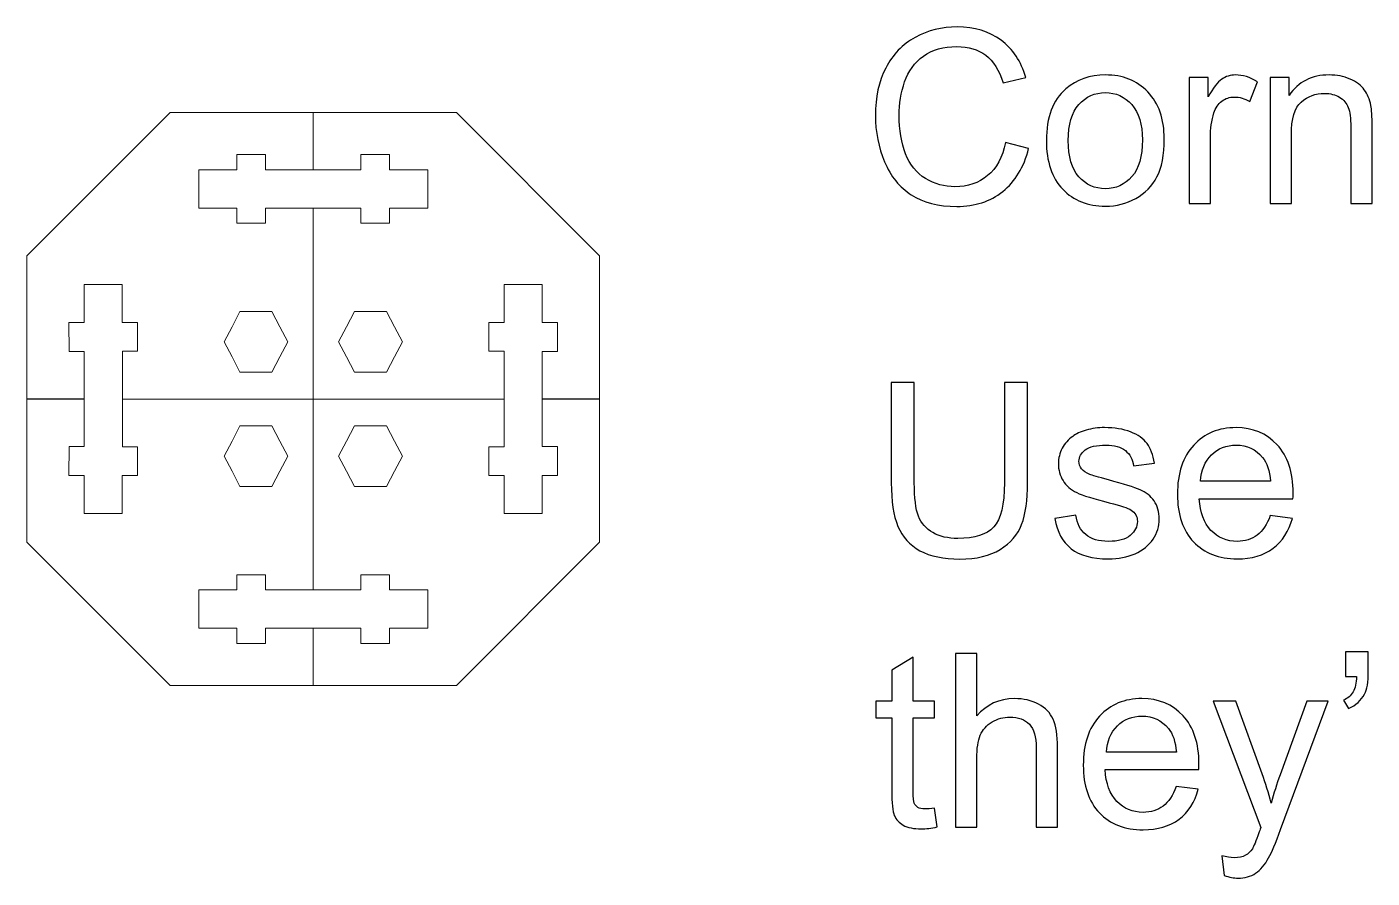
# Model space of a CAD drawing. Header units: millimetres. Extents: x 198 to 2216, y -826 to 151.
# Drawn here: x 1270.1 to 1411, y -791.9 to -702.7 of the extents above; entities that cross this region are included whole.
import ezdxf

# ---------------------------------------------------------------- set-up
doc = ezdxf.new("R2010")
doc.units = ezdxf.units.MM
doc.header["$MEASUREMENT"] = 0
doc.layers.add('Layer 1', color=7, linetype='Continuous')

msp = doc.modelspace()

# ---------------------------------------------------------------- linework, layer by layer
at = {"layer": 'Layer 1', "color": 250}
for points, knots in [([(1372.6446, -714.8551), (1372.6446, -714.8551), (1375.0576, -715.4647), (1375.0576, -715.4647), (1374.5538, -717.4416), (1373.6479, -718.9445), (1372.3398, -719.9816), (1371.0317, -721.0188), (1369.4315, -721.5395), (1367.5392, -721.5395), (1365.5834, -721.5395), (1363.9917, -721.1416), (1362.764, -720.3415), (1361.5363, -719.5456), (1360.605, -718.3899), (1359.9658, -716.8786), (1359.3265, -715.3631), (1359.0048, -713.7417), (1359.0048, -712.006), (1359.0048, -710.1137), (1359.3646, -708.4627), (1360.0885, -707.053), (1360.8124, -705.6433), (1361.8411, -704.5723), (1363.1746, -703.8399), (1364.5081, -703.1076), (1365.9771, -702.7435), (1367.5773, -702.7435), (1369.3976, -702.7435), (1370.9259, -703.2049), (1372.162, -704.132), (1373.4024, -705.0591), (1374.266, -706.3588), (1374.7528, -708.0352), (1374.7528, -708.0352), (1372.3906, -708.594), (1372.3906, -708.594), (1371.9715, -707.2732), (1371.3577, -706.308), (1370.5576, -705.7068), (1369.7575, -705.1015), (1368.7499, -704.8009), (1367.535, -704.8009), (1366.1422, -704.8009), (1364.9738, -705.1353), (1364.0382, -705.8042), (1363.1027, -706.4731), (1362.4423, -707.3748), (1362.0655, -708.5008), (1361.6845, -709.6311), (1361.494, -710.7953), (1361.494, -711.9933), (1361.494, -713.5385), (1361.7184, -714.8889), (1362.1671, -716.0404), (1362.6158, -717.1961), (1363.3143, -718.0555), (1364.2626, -718.627), (1365.2109, -719.1985), (1366.2353, -719.4821), (1367.3402, -719.4821), (1368.6864, -719.4821), (1369.821, -719.0926), (1370.7523, -718.3179), (1371.6836, -717.539), (1372.3144, -716.3875), (1372.6446, -714.8551)], [0, 0, 0, 0, 0.04545455, 0.04545455, 0.04545455, 0.09090909, 0.09090909, 0.09090909, 0.13636364, 0.13636364, 0.13636364, 0.18181818, 0.18181818, 0.18181818, 0.22727273, 0.22727273, 0.22727273, 0.27272727, 0.27272727, 0.27272727, 0.31818182, 0.31818182, 0.31818182, 0.36363636, 0.36363636, 0.36363636, 0.40909091, 0.40909091, 0.40909091, 0.45454545, 0.45454545, 0.45454545, 0.5, 0.5, 0.5, 0.54545455, 0.54545455, 0.54545455, 0.59090909, 0.59090909, 0.59090909, 0.63636364, 0.63636364, 0.63636364, 0.68181818, 0.68181818, 0.68181818, 0.72727273, 0.72727273, 0.72727273, 0.77272727, 0.77272727, 0.77272727, 0.81818182, 0.81818182, 0.81818182, 0.86363636, 0.86363636, 0.86363636, 0.90909091, 0.90909091, 0.90909091, 0.95454545, 0.95454545, 0.95454545, 1, 1, 1, 1]), ([(1376.916, -714.6434), (1376.916, -712.2092), (1377.5933, -710.4058), (1378.9522, -709.2332), (1380.0825, -708.2595), (1381.4668, -707.7727), (1383.0967, -707.7727), (1384.9043, -707.7727), (1386.386, -708.3654), (1387.5374, -709.5507), (1388.6847, -710.7318), (1389.2604, -712.3701), (1389.2604, -714.4571), (1389.2604, -716.1505), (1389.0064, -717.4797), (1388.4984, -718.4492), (1387.9904, -719.4186), (1387.2496, -720.1721), (1386.2759, -720.7098), (1385.3065, -721.2474), (1384.2439, -721.5141), (1383.0967, -721.5141), (1381.2509, -721.5141), (1379.7608, -720.9257), (1378.622, -719.7446), (1377.4833, -718.5635), (1376.916, -716.8617), (1376.916, -714.6434)], [0, 0, 0, 0, 0.11111111, 0.11111111, 0.11111111, 0.22222222, 0.22222222, 0.22222222, 0.33333333, 0.33333333, 0.33333333, 0.44444444, 0.44444444, 0.44444444, 0.55555556, 0.55555556, 0.55555556, 0.66666667, 0.66666667, 0.66666667, 0.77777778, 0.77777778, 0.77777778, 0.88888889, 0.88888889, 0.88888889, 1, 1, 1, 1]), ([(1391.8554, -721.2347), (1391.8554, -721.2347), (1391.8554, -708.0521), (1391.8554, -708.0521), (1391.8554, -708.0521), (1393.862, -708.0521), (1393.862, -708.0521), (1393.862, -708.0521), (1393.862, -710.0714), (1393.862, -710.0714), (1394.3742, -709.1358), (1394.8484, -708.5178), (1395.2844, -708.2214), (1395.7204, -707.9209), (1396.1988, -707.7727), (1396.7195, -707.7727), (1397.473, -707.7727), (1398.2393, -708.0098), (1399.0182, -708.4797), (1399.0182, -708.4797), (1398.2223, -710.5413), (1398.2223, -710.5413), (1397.6805, -710.2365), (1397.1386, -710.0841), (1396.5967, -710.0841), (1396.1099, -710.0841), (1395.6739, -710.2323), (1395.2886, -710.5244), (1394.9034, -710.8165), (1394.6282, -711.2229), (1394.4631, -711.7436), (1394.2134, -712.5352), (1394.0906, -713.403), (1394.0906, -714.3471), (1394.0906, -714.3471), (1394.0906, -721.2347), (1394.0906, -721.2347), (1394.0906, -721.2347), (1391.8554, -721.2347), (1391.8554, -721.2347)], [0, 0, 0, 0, 0.07692308, 0.07692308, 0.07692308, 0.15384615, 0.15384615, 0.15384615, 0.23076923, 0.23076923, 0.23076923, 0.30769231, 0.30769231, 0.30769231, 0.38461538, 0.38461538, 0.38461538, 0.46153846, 0.46153846, 0.46153846, 0.53846154, 0.53846154, 0.53846154, 0.61538462, 0.61538462, 0.61538462, 0.69230769, 0.69230769, 0.69230769, 0.76923077, 0.76923077, 0.76923077, 0.84615385, 0.84615385, 0.84615385, 0.92307692, 0.92307692, 0.92307692, 1, 1, 1, 1]), ([(1400.339, -721.2347), (1400.339, -721.2347), (1400.339, -708.0521), (1400.339, -708.0521), (1400.339, -708.0521), (1402.3456, -708.0521), (1402.3456, -708.0521), (1402.3456, -708.0521), (1402.3456, -709.9232), (1402.3456, -709.9232), (1403.3108, -708.4881), (1404.7078, -707.7727), (1406.5324, -707.7727), (1407.3282, -707.7727), (1408.0564, -707.9166), (1408.721, -708.2003), (1409.3856, -708.4839), (1409.8852, -708.8607), (1410.2154, -709.3221), (1410.5456, -709.7835), (1410.7784, -710.3339), (1410.9096, -710.9689), (1410.9901, -711.3837), (1411.0324, -712.1076), (1411.0324, -713.1406), (1411.0324, -713.1406), (1411.0324, -721.2347), (1411.0324, -721.2347), (1411.0324, -721.2347), (1408.7972, -721.2347), (1408.7972, -721.2347), (1408.7972, -721.2347), (1408.7972, -713.2252), (1408.7972, -713.2252), (1408.7972, -712.3151), (1408.7125, -711.6335), (1408.539, -711.1848), (1408.3654, -710.736), (1408.0564, -710.3762), (1407.6161, -710.1053), (1407.1758, -709.8386), (1406.6551, -709.7031), (1406.0625, -709.7031), (1405.1142, -709.7031), (1404.2972, -710.0037), (1403.6071, -710.609), (1402.9171, -711.2102), (1402.5742, -712.3574), (1402.5742, -714.0423), (1402.5742, -714.0423), (1402.5742, -721.2347), (1402.5742, -721.2347), (1402.5742, -721.2347), (1400.339, -721.2347), (1400.339, -721.2347)], [0, 0, 0, 0, 0.05555556, 0.05555556, 0.05555556, 0.11111111, 0.11111111, 0.11111111, 0.16666667, 0.16666667, 0.16666667, 0.22222222, 0.22222222, 0.22222222, 0.27777778, 0.27777778, 0.27777778, 0.33333333, 0.33333333, 0.33333333, 0.38888889, 0.38888889, 0.38888889, 0.44444444, 0.44444444, 0.44444444, 0.5, 0.5, 0.5, 0.55555556, 0.55555556, 0.55555556, 0.61111111, 0.61111111, 0.61111111, 0.66666667, 0.66666667, 0.66666667, 0.72222222, 0.72222222, 0.72222222, 0.77777778, 0.77777778, 0.77777778, 0.83333333, 0.83333333, 0.83333333, 0.88888889, 0.88888889, 0.88888889, 0.94444444, 0.94444444, 0.94444444, 1, 1, 1, 1]), ([(1379.202, -714.6476), (1379.202, -716.3325), (1379.5703, -717.594), (1380.3069, -718.428), (1381.0477, -719.2662), (1381.9748, -719.6853), (1383.0967, -719.6853), (1384.2058, -719.6853), (1385.1287, -719.2662), (1385.8695, -718.4238), (1386.6061, -717.5813), (1386.9744, -716.2986), (1386.9744, -714.5757), (1386.9744, -712.9501), (1386.6019, -711.7182), (1385.861, -710.8842), (1385.1202, -710.046), (1384.1973, -709.6269), (1383.0967, -709.6269), (1381.9748, -709.6269), (1381.0477, -710.0418), (1380.3069, -710.8757), (1379.5703, -711.7097), (1379.202, -712.967), (1379.202, -714.6476)], [0, 0, 0, 0, 0.125, 0.125, 0.125, 0.25, 0.25, 0.25, 0.375, 0.375, 0.375, 0.5, 0.5, 0.5, 0.625, 0.625, 0.625, 0.75, 0.75, 0.75, 0.875, 0.875, 0.875, 1, 1, 1, 1]), ([(1372.5265, -739.9805), (1372.5265, -739.9805), (1374.9395, -739.9805), (1374.9395, -739.9805), (1374.9395, -739.9805), (1374.9395, -750.4834), (1374.9395, -750.4834), (1374.9395, -752.3122), (1374.7321, -753.7642), (1374.3214, -754.8395), (1373.9066, -755.9105), (1373.1615, -756.7868), (1372.0862, -757.4599), (1371.0067, -758.133), (1369.597, -758.4717), (1367.8444, -758.4717), (1366.1469, -758.4717), (1364.7541, -758.1796), (1363.6746, -757.5912), (1362.5909, -757.0027), (1361.8204, -756.1561), (1361.359, -755.0427), (1360.8975, -753.9293), (1360.6647, -752.4096), (1360.6647, -750.4834), (1360.6647, -750.4834), (1360.6647, -739.9805), (1360.6647, -739.9805), (1360.6647, -739.9805), (1363.0777, -739.9805), (1363.0777, -739.9805), (1363.0777, -739.9805), (1363.0777, -750.4792), (1363.0777, -750.4792), (1363.0777, -752.0582), (1363.2259, -753.2266), (1363.518, -753.9717), (1363.8101, -754.721), (1364.3096, -755.3009), (1365.025, -755.7031), (1365.7362, -756.1095), (1366.6083, -756.3127), (1367.637, -756.3127), (1369.3981, -756.3127), (1370.6554, -755.9105), (1371.4047, -755.1104), (1372.154, -754.3061), (1372.5265, -752.7652), (1372.5265, -750.4792), (1372.5265, -750.4792), (1372.5265, -739.9805), (1372.5265, -739.9805)], [0, 0, 0, 0, 0.05882353, 0.05882353, 0.05882353, 0.11764706, 0.11764706, 0.11764706, 0.17647059, 0.17647059, 0.17647059, 0.23529412, 0.23529412, 0.23529412, 0.29411765, 0.29411765, 0.29411765, 0.35294118, 0.35294118, 0.35294118, 0.41176471, 0.41176471, 0.41176471, 0.47058824, 0.47058824, 0.47058824, 0.52941176, 0.52941176, 0.52941176, 0.58823529, 0.58823529, 0.58823529, 0.64705882, 0.64705882, 0.64705882, 0.70588235, 0.70588235, 0.70588235, 0.76470588, 0.76470588, 0.76470588, 0.82352941, 0.82352941, 0.82352941, 0.88235294, 0.88235294, 0.88235294, 0.94117647, 0.94117647, 0.94117647, 1, 1, 1, 1]), ([(1377.7885, -754.2299), (1377.7885, -754.2299), (1379.9983, -753.8743), (1379.9983, -753.8743), (1380.1211, -754.7591), (1380.4682, -755.4364), (1381.0355, -755.9105), (1381.6027, -756.3804), (1382.3986, -756.6175), (1383.4146, -756.6175), (1384.4433, -756.6175), (1385.2053, -756.4101), (1385.7048, -755.991), (1386.2001, -755.5761), (1386.4499, -755.085), (1386.4499, -754.522), (1386.4499, -754.0182), (1386.2255, -753.6203), (1385.781, -753.3324), (1385.4678, -753.1335), (1384.7058, -752.8837), (1383.495, -752.5747), (1381.861, -752.164), (1380.7307, -751.8084), (1380.0957, -751.5079), (1379.4649, -751.2031), (1378.9865, -750.7882), (1378.6606, -750.2548), (1378.3346, -749.7256), (1378.1695, -749.1372), (1378.1695, -748.4937), (1378.1695, -747.9053), (1378.305, -747.3634), (1378.5717, -746.8639), (1378.8426, -746.3644), (1379.2067, -745.9495), (1379.6681, -745.6193), (1380.0152, -745.3653), (1380.4894, -745.1494), (1381.0863, -744.9716), (1381.6874, -744.7938), (1382.3266, -744.7049), (1383.0124, -744.7049), (1384.0454, -744.7049), (1384.9513, -744.8531), (1385.7302, -745.1536), (1386.5134, -745.45), (1387.0891, -745.8564), (1387.4617, -746.3644), (1387.83, -746.8766), (1388.0882, -747.5582), (1388.2279, -748.4133), (1388.2279, -748.4133), (1386.0435, -748.7181), (1386.0435, -748.7181), (1385.9461, -748.0323), (1385.6583, -747.4947), (1385.1841, -747.1094), (1384.71, -746.7242), (1384.0411, -746.5337), (1383.1733, -746.5337), (1382.1531, -746.5337), (1381.4207, -746.703), (1380.9847, -747.0417), (1380.5486, -747.3804), (1380.3285, -747.7783), (1380.3285, -748.2313), (1380.3285, -748.5191), (1380.4174, -748.7816), (1380.5994, -749.0144), (1380.7815, -749.2515), (1381.0651, -749.4505), (1381.4546, -749.6071), (1381.6789, -749.6918), (1382.3309, -749.8823), (1383.4231, -750.1786), (1384.9979, -750.5977), (1386.0985, -750.9448), (1386.7251, -751.2115), (1387.3516, -751.4782), (1387.8427, -751.8719), (1388.1983, -752.3799), (1388.5581, -752.8922), (1388.7359, -753.5272), (1388.7359, -754.2892), (1388.7359, -755.03), (1388.52, -755.7285), (1388.084, -756.3847), (1387.6479, -757.0408), (1387.0214, -757.5488), (1386.2044, -757.9087), (1385.3831, -758.2685), (1384.456, -758.4463), (1383.4231, -758.4463), (1381.7128, -758.4463), (1380.4047, -758.0907), (1379.5072, -757.3837), (1378.6098, -756.6725), (1378.0383, -755.6227), (1377.7885, -754.2299)], [0, 0, 0, 0, 0.03030303, 0.03030303, 0.03030303, 0.06060606, 0.06060606, 0.06060606, 0.09090909, 0.09090909, 0.09090909, 0.12121212, 0.12121212, 0.12121212, 0.15151515, 0.15151515, 0.15151515, 0.18181818, 0.18181818, 0.18181818, 0.21212121, 0.21212121, 0.21212121, 0.24242424, 0.24242424, 0.24242424, 0.27272727, 0.27272727, 0.27272727, 0.3030303, 0.3030303, 0.3030303, 0.33333333, 0.33333333, 0.33333333, 0.36363636, 0.36363636, 0.36363636, 0.39393939, 0.39393939, 0.39393939, 0.42424242, 0.42424242, 0.42424242, 0.45454545, 0.45454545, 0.45454545, 0.48484848, 0.48484848, 0.48484848, 0.51515152, 0.51515152, 0.51515152, 0.54545455, 0.54545455, 0.54545455, 0.57575758, 0.57575758, 0.57575758, 0.60606061, 0.60606061, 0.60606061, 0.63636364, 0.63636364, 0.63636364, 0.66666667, 0.66666667, 0.66666667, 0.6969697, 0.6969697, 0.6969697, 0.72727273, 0.72727273, 0.72727273, 0.75757576, 0.75757576, 0.75757576, 0.78787879, 0.78787879, 0.78787879, 0.81818182, 0.81818182, 0.81818182, 0.84848485, 0.84848485, 0.84848485, 0.87878788, 0.87878788, 0.87878788, 0.90909091, 0.90909091, 0.90909091, 0.93939394, 0.93939394, 0.93939394, 0.96969697, 0.96969697, 0.96969697, 1, 1, 1, 1]), ([(1400.3691, -753.8997), (1400.3691, -753.8997), (1402.6805, -754.2045), (1402.6805, -754.2045), (1402.3207, -755.5465), (1401.6476, -756.5921), (1400.6654, -757.3329), (1399.6833, -758.0738), (1398.4302, -758.4463), (1396.902, -758.4463), (1394.9801, -758.4463), (1393.4561, -757.8536), (1392.33, -756.6683), (1391.2039, -755.4872), (1390.6409, -753.8235), (1390.6409, -751.6857), (1390.6409, -749.4759), (1391.2082, -747.7571), (1392.3469, -746.5379), (1393.4857, -745.3145), (1394.9631, -744.7049), (1396.7792, -744.7049), (1398.5361, -744.7049), (1399.9712, -745.3018), (1401.0845, -746.4998), (1402.1979, -747.6979), (1402.7567, -749.3827), (1402.7567, -751.5544), (1402.7567, -751.6857), (1402.7525, -751.8846), (1402.744, -752.1471), (1402.744, -752.1471), (1392.9269, -752.1471), (1392.9269, -752.1471), (1393.0116, -753.5907), (1393.418, -754.6998), (1394.1546, -755.466), (1394.8869, -756.2323), (1395.8056, -756.6175), (1396.902, -756.6175), (1397.719, -756.6175), (1398.4175, -756.4016), (1398.9933, -755.9698), (1399.5732, -755.538), (1400.0304, -754.848), (1400.3691, -753.8997)], [0, 0, 0, 0, 0.06666667, 0.06666667, 0.06666667, 0.13333333, 0.13333333, 0.13333333, 0.2, 0.2, 0.2, 0.26666667, 0.26666667, 0.26666667, 0.33333333, 0.33333333, 0.33333333, 0.4, 0.4, 0.4, 0.46666667, 0.46666667, 0.46666667, 0.53333333, 0.53333333, 0.53333333, 0.6, 0.6, 0.6, 0.66666667, 0.66666667, 0.66666667, 0.73333333, 0.73333333, 0.73333333, 0.8, 0.8, 0.8, 0.86666667, 0.86666667, 0.86666667, 0.93333333, 0.93333333, 0.93333333, 1, 1, 1, 1]), ([(1393.0539, -750.3183), (1393.0539, -750.3183), (1400.3945, -750.3183), (1400.3945, -750.3183), (1400.2971, -749.2092), (1400.0135, -748.3794), (1399.5521, -747.8249), (1398.8451, -746.9655), (1397.9222, -746.5337), (1396.7919, -746.5337), (1395.7675, -746.5337), (1394.9081, -746.8766), (1394.2096, -747.5624), (1393.5153, -748.2482), (1393.1301, -749.1668), (1393.0539, -750.3183)], [0, 0, 0, 0, 0.2, 0.2, 0.2, 0.4, 0.4, 0.4, 0.6, 0.6, 0.6, 0.8, 0.8, 0.8, 1, 1, 1, 1]), ([(1365.1859, -784.5491), (1365.1859, -784.5491), (1365.4907, -786.5218), (1365.4907, -786.5218), (1364.8642, -786.6531), (1364.3011, -786.7208), (1363.8101, -786.7208), (1363.0015, -786.7208), (1362.375, -786.5938), (1361.9262, -786.3356), (1361.4817, -786.0773), (1361.1685, -785.7429), (1360.9864, -785.3238), (1360.8044, -784.9047), (1360.7155, -784.0242), (1360.7155, -782.6822), (1360.7155, -782.6822), (1360.7155, -775.0876), (1360.7155, -775.0876), (1360.7155, -775.0876), (1359.0645, -775.0876), (1359.0645, -775.0876), (1359.0645, -775.0876), (1359.0645, -773.3604), (1359.0645, -773.3604), (1359.0645, -773.3604), (1360.7155, -773.3604), (1360.7155, -773.3604), (1360.7155, -773.3604), (1360.7155, -770.1007), (1360.7155, -770.1007), (1360.7155, -770.1007), (1362.9507, -768.7588), (1362.9507, -768.7588), (1362.9507, -768.7588), (1362.9507, -773.3604), (1362.9507, -773.3604), (1362.9507, -773.3604), (1365.1859, -773.3604), (1365.1859, -773.3604), (1365.1859, -773.3604), (1365.1859, -775.0876), (1365.1859, -775.0876), (1365.1859, -775.0876), (1362.9507, -775.0876), (1362.9507, -775.0876), (1362.9507, -775.0876), (1362.9507, -782.8092), (1362.9507, -782.8092), (1362.9507, -783.4484), (1362.9888, -783.8591), (1363.0692, -784.0411), (1363.1454, -784.2231), (1363.2724, -784.3671), (1363.4502, -784.4771), (1363.628, -784.583), (1363.882, -784.638), (1364.2122, -784.638), (1364.4578, -784.638), (1364.7837, -784.6084), (1365.1859, -784.5491)], [0, 0, 0, 0, 0.05, 0.05, 0.05, 0.1, 0.1, 0.1, 0.15, 0.15, 0.15, 0.2, 0.2, 0.2, 0.25, 0.25, 0.25, 0.3, 0.3, 0.3, 0.35, 0.35, 0.35, 0.4, 0.4, 0.4, 0.45, 0.45, 0.45, 0.5, 0.5, 0.5, 0.55, 0.55, 0.55, 0.6, 0.6, 0.6, 0.65, 0.65, 0.65, 0.7, 0.7, 0.7, 0.75, 0.75, 0.75, 0.8, 0.8, 0.8, 0.85, 0.85, 0.85, 0.9, 0.9, 0.9, 0.95, 0.95, 0.95, 1, 1, 1, 1]), ([(1367.3915, -786.543), (1367.3915, -786.543), (1367.3915, -768.3566), (1367.3915, -768.3566), (1367.3915, -768.3566), (1369.6267, -768.3566), (1369.6267, -768.3566), (1369.6267, -768.3566), (1369.6267, -774.9013), (1369.6267, -774.9013), (1370.6639, -773.6864), (1371.972, -773.081), (1373.5552, -773.081), (1374.5247, -773.081), (1375.3671, -773.2715), (1376.0868, -773.6567), (1376.8022, -774.042), (1377.3144, -774.5711), (1377.6235, -775.2485), (1377.9325, -775.9258), (1378.0849, -776.9122), (1378.0849, -778.1991), (1378.0849, -778.1991), (1378.0849, -786.543), (1378.0849, -786.543), (1378.0849, -786.543), (1375.8497, -786.543), (1375.8497, -786.543), (1375.8497, -786.543), (1375.8497, -778.2076), (1375.8497, -778.2076), (1375.8497, -777.0942), (1375.6084, -776.2814), (1375.13, -775.7734), (1374.6474, -775.2654), (1373.9701, -775.0114), (1373.0896, -775.0114), (1372.4334, -775.0114), (1371.8153, -775.1807), (1371.2354, -775.5236), (1370.6554, -775.8665), (1370.2448, -776.3322), (1369.995, -776.9206), (1369.7495, -777.5048), (1369.6267, -778.3134), (1369.6267, -779.3463), (1369.6267, -779.3463), (1369.6267, -786.543), (1369.6267, -786.543), (1369.6267, -786.543), (1367.3915, -786.543), (1367.3915, -786.543)], [0, 0, 0, 0, 0.05882353, 0.05882353, 0.05882353, 0.11764706, 0.11764706, 0.11764706, 0.17647059, 0.17647059, 0.17647059, 0.23529412, 0.23529412, 0.23529412, 0.29411765, 0.29411765, 0.29411765, 0.35294118, 0.35294118, 0.35294118, 0.41176471, 0.41176471, 0.41176471, 0.47058824, 0.47058824, 0.47058824, 0.52941176, 0.52941176, 0.52941176, 0.58823529, 0.58823529, 0.58823529, 0.64705882, 0.64705882, 0.64705882, 0.70588235, 0.70588235, 0.70588235, 0.76470588, 0.76470588, 0.76470588, 0.82352941, 0.82352941, 0.82352941, 0.88235294, 0.88235294, 0.88235294, 0.94117647, 0.94117647, 0.94117647, 1, 1, 1, 1]), ([(1408.2431, -770.7696), (1408.2431, -770.7696), (1408.2431, -768.1788), (1408.2431, -768.1788), (1408.2431, -768.1788), (1410.6307, -768.1788), (1410.6307, -768.1788), (1410.6307, -768.1788), (1410.6307, -770.2362), (1410.6307, -770.2362), (1410.6307, -771.3369), (1410.5037, -772.1327), (1410.2455, -772.6153), (1409.8856, -773.2842), (1409.3311, -773.7837), (1408.5733, -774.1224), (1408.5733, -774.1224), (1408.0399, -773.2419), (1408.0399, -773.2419), (1408.4886, -773.0598), (1408.8188, -772.7762), (1409.039, -772.3825), (1409.2591, -771.993), (1409.3819, -771.4554), (1409.4073, -770.7696), (1409.4073, -770.7696), (1408.2431, -770.7696), (1408.2431, -770.7696)], [0, 0, 0, 0, 0.11111111, 0.11111111, 0.11111111, 0.22222222, 0.22222222, 0.22222222, 0.33333333, 0.33333333, 0.33333333, 0.44444444, 0.44444444, 0.44444444, 0.55555556, 0.55555556, 0.55555556, 0.66666667, 0.66666667, 0.66666667, 0.77777778, 0.77777778, 0.77777778, 0.88888889, 0.88888889, 0.88888889, 1, 1, 1, 1]), ([(1390.5097, -782.2758), (1390.5097, -782.2758), (1392.8211, -782.5806), (1392.8211, -782.5806), (1392.4613, -783.9226), (1391.7882, -784.9682), (1390.806, -785.709), (1389.8239, -786.4499), (1388.5708, -786.8224), (1387.0426, -786.8224), (1385.1207, -786.8224), (1383.5967, -786.2297), (1382.4706, -785.0444), (1381.3445, -783.8633), (1380.7815, -782.1996), (1380.7815, -780.0618), (1380.7815, -777.852), (1381.3488, -776.1332), (1382.4875, -774.914), (1383.6263, -773.6906), (1385.1037, -773.081), (1386.9198, -773.081), (1388.6767, -773.081), (1390.1118, -773.6779), (1391.2251, -774.8759), (1392.3385, -776.074), (1392.8973, -777.7588), (1392.8973, -779.9305), (1392.8973, -780.0618), (1392.8931, -780.2607), (1392.8846, -780.5232), (1392.8846, -780.5232), (1383.0675, -780.5232), (1383.0675, -780.5232), (1383.1522, -781.9668), (1383.5586, -783.0759), (1384.2952, -783.8421), (1385.0275, -784.6084), (1385.9462, -784.9936), (1387.0426, -784.9936), (1387.8596, -784.9936), (1388.5581, -784.7777), (1389.1339, -784.3459), (1389.7138, -783.9141), (1390.171, -783.2241), (1390.5097, -782.2758)], [0, 0, 0, 0, 0.06666667, 0.06666667, 0.06666667, 0.13333333, 0.13333333, 0.13333333, 0.2, 0.2, 0.2, 0.26666667, 0.26666667, 0.26666667, 0.33333333, 0.33333333, 0.33333333, 0.4, 0.4, 0.4, 0.46666667, 0.46666667, 0.46666667, 0.53333333, 0.53333333, 0.53333333, 0.6, 0.6, 0.6, 0.66666667, 0.66666667, 0.66666667, 0.73333333, 0.73333333, 0.73333333, 0.8, 0.8, 0.8, 0.86666667, 0.86666667, 0.86666667, 0.93333333, 0.93333333, 0.93333333, 1, 1, 1, 1]), ([(1395.5431, -791.6103), (1395.5431, -791.6103), (1395.2891, -789.5444), (1395.2891, -789.5444), (1395.7802, -789.6757), (1396.2035, -789.7434), (1396.5676, -789.7434), (1397.0671, -789.7434), (1397.465, -789.6587), (1397.7614, -789.4936), (1398.0619, -789.3285), (1398.3075, -789.0957), (1398.498, -788.7994), (1398.6377, -788.575), (1398.8663, -788.0204), (1399.1795, -787.1314), (1399.2219, -787.0087), (1399.2854, -786.8266), (1399.3785, -786.5853), (1399.3785, -786.5853), (1394.3747, -773.3604), (1394.3747, -773.3604), (1394.3747, -773.3604), (1396.7623, -773.3604), (1396.7623, -773.3604), (1396.7623, -773.3604), (1399.514, -780.9719), (1399.514, -780.9719), (1399.8738, -781.9329), (1400.1913, -782.9489), (1400.4749, -784.0157), (1400.7332, -783.0124), (1401.038, -782.0218), (1401.3936, -781.0481), (1401.3936, -781.0481), (1404.2045, -773.3604), (1404.2045, -773.3604), (1404.2045, -773.3604), (1406.4355, -773.3604), (1406.4355, -773.3604), (1406.4355, -773.3604), (1401.4528, -786.7716), (1401.4528, -786.7716), (1400.9152, -788.2152), (1400.4961, -789.2058), (1400.1955, -789.7519), (1399.7976, -790.4842), (1399.3404, -791.0219), (1398.8282, -791.3648), (1398.3117, -791.7077), (1397.6979, -791.877), (1396.9867, -791.877), (1396.5549, -791.877), (1396.0723, -791.7881), (1395.5431, -791.6103)], [0, 0, 0, 0, 0.05555556, 0.05555556, 0.05555556, 0.11111111, 0.11111111, 0.11111111, 0.16666667, 0.16666667, 0.16666667, 0.22222222, 0.22222222, 0.22222222, 0.27777778, 0.27777778, 0.27777778, 0.33333333, 0.33333333, 0.33333333, 0.38888889, 0.38888889, 0.38888889, 0.44444444, 0.44444444, 0.44444444, 0.5, 0.5, 0.5, 0.55555556, 0.55555556, 0.55555556, 0.61111111, 0.61111111, 0.61111111, 0.66666667, 0.66666667, 0.66666667, 0.72222222, 0.72222222, 0.72222222, 0.77777778, 0.77777778, 0.77777778, 0.83333333, 0.83333333, 0.83333333, 0.88888889, 0.88888889, 0.88888889, 0.94444444, 0.94444444, 0.94444444, 1, 1, 1, 1]), ([(1383.1945, -778.6944), (1383.1945, -778.6944), (1390.5351, -778.6944), (1390.5351, -778.6944), (1390.4377, -777.5853), (1390.1541, -776.7555), (1389.6927, -776.201), (1388.9857, -775.3416), (1388.0628, -774.9098), (1386.9325, -774.9098), (1385.9081, -774.9098), (1385.0487, -775.2527), (1384.3502, -775.9385), (1383.6559, -776.6243), (1383.2707, -777.5429), (1383.1945, -778.6944)], [0, 0, 0, 0, 0.2, 0.2, 0.2, 0.4, 0.4, 0.4, 0.6, 0.6, 0.6, 0.8, 0.8, 0.8, 1, 1, 1, 1])]:
    msp.add_open_spline(points, degree=3, knots=knots, dxfattribs=at)
at = {"layer": 'Layer 1', "color": 250, "lineweight": 18}
for points, knots in [([(1285.1135, -711.7179), (1285.1135, -711.7179), (1270.1233, -726.7169), (1270.1233, -726.7169), (1270.1233, -726.7169), (1270.1265, -741.7169), (1270.1265, -741.7169), (1270.1265, -741.7169), (1276.1279, -741.7169), (1276.1279, -741.7169), (1276.1279, -741.7169), (1276.1279, -736.7176), (1276.1279, -736.7176), (1276.1279, -736.7176), (1274.5339, -736.7176), (1274.5339, -736.7176), (1274.5339, -736.7176), (1274.5273, -733.7079), (1274.5273, -733.7079), (1274.5273, -733.7079), (1276.1248, -733.7079), (1276.1248, -733.7079), (1276.1248, -733.7079), (1276.1248, -729.7091), (1276.1248, -729.7091), (1276.1248, -729.7091), (1280.1136, -729.7091), (1280.1136, -729.7091), (1280.1136, -729.7091), (1280.1136, -733.711), (1280.1136, -733.711), (1280.1136, -733.711), (1281.7144, -733.711), (1281.7144, -733.711), (1281.7144, -733.711), (1281.7176, -736.704), (1281.7176, -736.704), (1281.7176, -736.704), (1280.1205, -736.704), (1280.1205, -736.704), (1280.1205, -736.704), (1280.1205, -741.7081), (1280.1205, -741.7081), (1280.1205, -741.7081), (1300.1167, -741.7081), (1300.1167, -741.7081), (1300.1167, -741.7081), (1300.1167, -721.7122), (1300.1167, -721.7122), (1300.1167, -721.7122), (1295.1168, -721.7122), (1295.1168, -721.7122), (1295.1168, -721.7122), (1295.1168, -723.3098), (1295.1168, -723.3098), (1295.1168, -723.3098), (1292.1236, -723.3098), (1292.1236, -723.3098), (1292.1236, -723.3098), (1292.1236, -721.7124), (1292.1236, -721.7124), (1292.1236, -721.7124), (1288.125, -721.7124), (1288.125, -721.7124), (1288.125, -721.7124), (1288.125, -717.7105), (1288.125, -717.7105), (1288.125, -717.7105), (1292.1137, -717.7105), (1292.1137, -717.7105), (1292.1137, -717.7105), (1292.1137, -716.1166), (1292.1137, -716.1166), (1292.1137, -716.1166), (1295.1136, -716.1166), (1295.1136, -716.1166), (1295.1136, -716.1166), (1295.1136, -717.7173), (1295.1136, -717.7173), (1295.1136, -717.7173), (1300.1111, -717.7173), (1300.1111, -717.7173), (1300.1111, -717.7173), (1300.1111, -711.7228), (1300.1111, -711.7228), (1300.1111, -711.7228), (1285.1135, -711.7179), (1285.1135, -711.7179)], [0, 0, 0, 0, 0.03448276, 0.03448276, 0.03448276, 0.06896552, 0.06896552, 0.06896552, 0.10344828, 0.10344828, 0.10344828, 0.13793103, 0.13793103, 0.13793103, 0.17241379, 0.17241379, 0.17241379, 0.20689655, 0.20689655, 0.20689655, 0.24137931, 0.24137931, 0.24137931, 0.27586207, 0.27586207, 0.27586207, 0.31034483, 0.31034483, 0.31034483, 0.34482759, 0.34482759, 0.34482759, 0.37931034, 0.37931034, 0.37931034, 0.4137931, 0.4137931, 0.4137931, 0.44827586, 0.44827586, 0.44827586, 0.48275862, 0.48275862, 0.48275862, 0.51724138, 0.51724138, 0.51724138, 0.55172414, 0.55172414, 0.55172414, 0.5862069, 0.5862069, 0.5862069, 0.62068966, 0.62068966, 0.62068966, 0.65517241, 0.65517241, 0.65517241, 0.68965517, 0.68965517, 0.68965517, 0.72413793, 0.72413793, 0.72413793, 0.75862069, 0.75862069, 0.75862069, 0.79310345, 0.79310345, 0.79310345, 0.82758621, 0.82758621, 0.82758621, 0.86206897, 0.86206897, 0.86206897, 0.89655172, 0.89655172, 0.89655172, 0.93103448, 0.93103448, 0.93103448, 0.96551724, 0.96551724, 0.96551724, 1, 1, 1, 1]), ([(1315.1199, -711.7179), (1315.1199, -711.7179), (1330.1101, -726.7169), (1330.1101, -726.7169), (1330.1101, -726.7169), (1330.1069, -741.7169), (1330.1069, -741.7169), (1330.1069, -741.7169), (1324.1055, -741.7169), (1324.1055, -741.7169), (1324.1055, -741.7169), (1324.1055, -736.7176), (1324.1055, -736.7176), (1324.1055, -736.7176), (1325.6995, -736.7176), (1325.6995, -736.7176), (1325.6995, -736.7176), (1325.7061, -733.7079), (1325.7061, -733.7079), (1325.7061, -733.7079), (1324.1086, -733.7079), (1324.1086, -733.7079), (1324.1086, -733.7079), (1324.1086, -729.7091), (1324.1086, -729.7091), (1324.1086, -729.7091), (1320.1198, -729.7091), (1320.1198, -729.7091), (1320.1198, -729.7091), (1320.1198, -733.711), (1320.1198, -733.711), (1320.1198, -733.711), (1318.519, -733.711), (1318.519, -733.711), (1318.519, -733.711), (1318.5158, -736.704), (1318.5158, -736.704), (1318.5158, -736.704), (1320.1129, -736.704), (1320.1129, -736.704), (1320.1129, -736.704), (1320.1129, -741.7081), (1320.1129, -741.7081), (1320.1129, -741.7081), (1300.1167, -741.7081), (1300.1167, -741.7081), (1300.1167, -741.7081), (1300.1167, -721.7122), (1300.1167, -721.7122), (1300.1167, -721.7122), (1305.1166, -721.7122), (1305.1166, -721.7122), (1305.1166, -721.7122), (1305.1166, -723.3098), (1305.1166, -723.3098), (1305.1166, -723.3098), (1308.1098, -723.3098), (1308.1098, -723.3098), (1308.1098, -723.3098), (1308.1098, -721.7124), (1308.1098, -721.7124), (1308.1098, -721.7124), (1312.1084, -721.7124), (1312.1084, -721.7124), (1312.1084, -721.7124), (1312.1084, -717.7105), (1312.1084, -717.7105), (1312.1084, -717.7105), (1308.1197, -717.7105), (1308.1197, -717.7105), (1308.1197, -717.7105), (1308.1197, -716.1166), (1308.1197, -716.1166), (1308.1197, -716.1166), (1305.1198, -716.1166), (1305.1198, -716.1166), (1305.1198, -716.1166), (1305.1198, -717.7173), (1305.1198, -717.7173), (1305.1198, -717.7173), (1300.1223, -717.7173), (1300.1223, -717.7173), (1300.1223, -717.7173), (1300.1223, -711.7228), (1300.1223, -711.7228), (1300.1223, -711.7228), (1315.1199, -711.7179), (1315.1199, -711.7179)], [0, 0, 0, 0, 0.03448276, 0.03448276, 0.03448276, 0.06896552, 0.06896552, 0.06896552, 0.10344828, 0.10344828, 0.10344828, 0.13793103, 0.13793103, 0.13793103, 0.17241379, 0.17241379, 0.17241379, 0.20689655, 0.20689655, 0.20689655, 0.24137931, 0.24137931, 0.24137931, 0.27586207, 0.27586207, 0.27586207, 0.31034483, 0.31034483, 0.31034483, 0.34482759, 0.34482759, 0.34482759, 0.37931034, 0.37931034, 0.37931034, 0.4137931, 0.4137931, 0.4137931, 0.44827586, 0.44827586, 0.44827586, 0.48275862, 0.48275862, 0.48275862, 0.51724138, 0.51724138, 0.51724138, 0.55172414, 0.55172414, 0.55172414, 0.5862069, 0.5862069, 0.5862069, 0.62068966, 0.62068966, 0.62068966, 0.65517241, 0.65517241, 0.65517241, 0.68965517, 0.68965517, 0.68965517, 0.72413793, 0.72413793, 0.72413793, 0.75862069, 0.75862069, 0.75862069, 0.79310345, 0.79310345, 0.79310345, 0.82758621, 0.82758621, 0.82758621, 0.86206897, 0.86206897, 0.86206897, 0.89655172, 0.89655172, 0.89655172, 0.93103448, 0.93103448, 0.93103448, 0.96551724, 0.96551724, 0.96551724, 1, 1, 1, 1]), ([(1292.4447, -738.8881), (1292.4447, -738.8881), (1291.6072, -737.3036), (1291.6072, -737.3036), (1291.6072, -737.3036), (1290.7697, -735.7191), (1290.7697, -735.7191), (1290.7697, -735.7191), (1291.6072, -734.1346), (1291.6072, -734.1346), (1291.6072, -734.1346), (1292.4447, -732.5501), (1292.4447, -732.5501), (1292.4447, -732.5501), (1294.1197, -732.5501), (1294.1197, -732.5501), (1294.1197, -732.5501), (1295.7947, -732.5501), (1295.7947, -732.5501), (1295.7947, -732.5501), (1296.6322, -734.1346), (1296.6322, -734.1346), (1296.6322, -734.1346), (1297.4697, -735.7191), (1297.4697, -735.7191), (1297.4697, -735.7191), (1296.6322, -737.3036), (1296.6322, -737.3036), (1296.6322, -737.3036), (1295.7947, -738.8881), (1295.7947, -738.8881), (1295.7947, -738.8881), (1294.1197, -738.8881), (1294.1197, -738.8881), (1294.1197, -738.8881), (1292.4447, -738.8881), (1292.4447, -738.8881)], [0, 0, 0, 0, 0.08333333, 0.08333333, 0.08333333, 0.16666667, 0.16666667, 0.16666667, 0.25, 0.25, 0.25, 0.33333333, 0.33333333, 0.33333333, 0.41666667, 0.41666667, 0.41666667, 0.5, 0.5, 0.5, 0.58333333, 0.58333333, 0.58333333, 0.66666667, 0.66666667, 0.66666667, 0.75, 0.75, 0.75, 0.83333333, 0.83333333, 0.83333333, 0.91666667, 0.91666667, 0.91666667, 1, 1, 1, 1]), ([(1307.7887, -738.8881), (1307.7887, -738.8881), (1308.6262, -737.3036), (1308.6262, -737.3036), (1308.6262, -737.3036), (1309.4637, -735.7191), (1309.4637, -735.7191), (1309.4637, -735.7191), (1308.6262, -734.1346), (1308.6262, -734.1346), (1308.6262, -734.1346), (1307.7887, -732.5501), (1307.7887, -732.5501), (1307.7887, -732.5501), (1306.1137, -732.5501), (1306.1137, -732.5501), (1306.1137, -732.5501), (1304.4387, -732.5501), (1304.4387, -732.5501), (1304.4387, -732.5501), (1303.6012, -734.1346), (1303.6012, -734.1346), (1303.6012, -734.1346), (1302.7637, -735.7191), (1302.7637, -735.7191), (1302.7637, -735.7191), (1303.6012, -737.3036), (1303.6012, -737.3036), (1303.6012, -737.3036), (1304.4387, -738.8881), (1304.4387, -738.8881), (1304.4387, -738.8881), (1306.1137, -738.8881), (1306.1137, -738.8881), (1306.1137, -738.8881), (1307.7887, -738.8881), (1307.7887, -738.8881)], [0, 0, 0, 0, 0.08333333, 0.08333333, 0.08333333, 0.16666667, 0.16666667, 0.16666667, 0.25, 0.25, 0.25, 0.33333333, 0.33333333, 0.33333333, 0.41666667, 0.41666667, 0.41666667, 0.5, 0.5, 0.5, 0.58333333, 0.58333333, 0.58333333, 0.66666667, 0.66666667, 0.66666667, 0.75, 0.75, 0.75, 0.83333333, 0.83333333, 0.83333333, 0.91666667, 0.91666667, 0.91666667, 1, 1, 1, 1]), ([(1285.1135, -771.6983), (1285.1135, -771.6983), (1270.1233, -756.6993), (1270.1233, -756.6993), (1270.1233, -756.6993), (1270.1265, -741.6993), (1270.1265, -741.6993), (1270.1265, -741.6993), (1276.1279, -741.6993), (1276.1279, -741.6993), (1276.1279, -741.6993), (1276.1279, -746.6986), (1276.1279, -746.6986), (1276.1279, -746.6986), (1274.5339, -746.6986), (1274.5339, -746.6986), (1274.5339, -746.6986), (1274.5273, -749.7083), (1274.5273, -749.7083), (1274.5273, -749.7083), (1276.1248, -749.7083), (1276.1248, -749.7083), (1276.1248, -749.7083), (1276.1248, -753.7071), (1276.1248, -753.7071), (1276.1248, -753.7071), (1280.1136, -753.7071), (1280.1136, -753.7071), (1280.1136, -753.7071), (1280.1136, -749.7052), (1280.1136, -749.7052), (1280.1136, -749.7052), (1281.7144, -749.7052), (1281.7144, -749.7052), (1281.7144, -749.7052), (1281.7176, -746.7122), (1281.7176, -746.7122), (1281.7176, -746.7122), (1280.1205, -746.7122), (1280.1205, -746.7122), (1280.1205, -746.7122), (1280.1205, -741.7081), (1280.1205, -741.7081), (1280.1205, -741.7081), (1300.1167, -741.7081), (1300.1167, -741.7081), (1300.1167, -741.7081), (1300.1167, -761.704), (1300.1167, -761.704), (1300.1167, -761.704), (1295.1168, -761.704), (1295.1168, -761.704), (1295.1168, -761.704), (1295.1168, -760.1064), (1295.1168, -760.1064), (1295.1168, -760.1064), (1292.1236, -760.1064), (1292.1236, -760.1064), (1292.1236, -760.1064), (1292.1236, -761.7038), (1292.1236, -761.7038), (1292.1236, -761.7038), (1288.125, -761.7038), (1288.125, -761.7038), (1288.125, -761.7038), (1288.125, -765.7057), (1288.125, -765.7057), (1288.125, -765.7057), (1292.1137, -765.7057), (1292.1137, -765.7057), (1292.1137, -765.7057), (1292.1137, -767.2996), (1292.1137, -767.2996), (1292.1137, -767.2996), (1295.1136, -767.2996), (1295.1136, -767.2996), (1295.1136, -767.2996), (1295.1136, -765.6989), (1295.1136, -765.6989), (1295.1136, -765.6989), (1300.1111, -765.6989), (1300.1111, -765.6989), (1300.1111, -765.6989), (1300.1111, -771.6934), (1300.1111, -771.6934), (1300.1111, -771.6934), (1285.1135, -771.6983), (1285.1135, -771.6983)], [0, 0, 0, 0, 0.03448276, 0.03448276, 0.03448276, 0.06896552, 0.06896552, 0.06896552, 0.10344828, 0.10344828, 0.10344828, 0.13793103, 0.13793103, 0.13793103, 0.17241379, 0.17241379, 0.17241379, 0.20689655, 0.20689655, 0.20689655, 0.24137931, 0.24137931, 0.24137931, 0.27586207, 0.27586207, 0.27586207, 0.31034483, 0.31034483, 0.31034483, 0.34482759, 0.34482759, 0.34482759, 0.37931034, 0.37931034, 0.37931034, 0.4137931, 0.4137931, 0.4137931, 0.44827586, 0.44827586, 0.44827586, 0.48275862, 0.48275862, 0.48275862, 0.51724138, 0.51724138, 0.51724138, 0.55172414, 0.55172414, 0.55172414, 0.5862069, 0.5862069, 0.5862069, 0.62068966, 0.62068966, 0.62068966, 0.65517241, 0.65517241, 0.65517241, 0.68965517, 0.68965517, 0.68965517, 0.72413793, 0.72413793, 0.72413793, 0.75862069, 0.75862069, 0.75862069, 0.79310345, 0.79310345, 0.79310345, 0.82758621, 0.82758621, 0.82758621, 0.86206897, 0.86206897, 0.86206897, 0.89655172, 0.89655172, 0.89655172, 0.93103448, 0.93103448, 0.93103448, 0.96551724, 0.96551724, 0.96551724, 1, 1, 1, 1]), ([(1315.1199, -771.6983), (1315.1199, -771.6983), (1330.1101, -756.6993), (1330.1101, -756.6993), (1330.1101, -756.6993), (1330.1069, -741.6993), (1330.1069, -741.6993), (1330.1069, -741.6993), (1324.1055, -741.6993), (1324.1055, -741.6993), (1324.1055, -741.6993), (1324.1055, -746.6986), (1324.1055, -746.6986), (1324.1055, -746.6986), (1325.6995, -746.6986), (1325.6995, -746.6986), (1325.6995, -746.6986), (1325.7061, -749.7083), (1325.7061, -749.7083), (1325.7061, -749.7083), (1324.1086, -749.7083), (1324.1086, -749.7083), (1324.1086, -749.7083), (1324.1086, -753.7071), (1324.1086, -753.7071), (1324.1086, -753.7071), (1320.1198, -753.7071), (1320.1198, -753.7071), (1320.1198, -753.7071), (1320.1198, -749.7052), (1320.1198, -749.7052), (1320.1198, -749.7052), (1318.519, -749.7052), (1318.519, -749.7052), (1318.519, -749.7052), (1318.5158, -746.7122), (1318.5158, -746.7122), (1318.5158, -746.7122), (1320.1129, -746.7122), (1320.1129, -746.7122), (1320.1129, -746.7122), (1320.1129, -741.7081), (1320.1129, -741.7081), (1320.1129, -741.7081), (1300.1167, -741.7081), (1300.1167, -741.7081), (1300.1167, -741.7081), (1300.1167, -761.704), (1300.1167, -761.704), (1300.1167, -761.704), (1305.1166, -761.704), (1305.1166, -761.704), (1305.1166, -761.704), (1305.1166, -760.1064), (1305.1166, -760.1064), (1305.1166, -760.1064), (1308.1098, -760.1064), (1308.1098, -760.1064), (1308.1098, -760.1064), (1308.1098, -761.7038), (1308.1098, -761.7038), (1308.1098, -761.7038), (1312.1084, -761.7038), (1312.1084, -761.7038), (1312.1084, -761.7038), (1312.1084, -765.7057), (1312.1084, -765.7057), (1312.1084, -765.7057), (1308.1197, -765.7057), (1308.1197, -765.7057), (1308.1197, -765.7057), (1308.1197, -767.2996), (1308.1197, -767.2996), (1308.1197, -767.2996), (1305.1198, -767.2996), (1305.1198, -767.2996), (1305.1198, -767.2996), (1305.1198, -765.6989), (1305.1198, -765.6989), (1305.1198, -765.6989), (1300.1223, -765.6989), (1300.1223, -765.6989), (1300.1223, -765.6989), (1300.1223, -771.6934), (1300.1223, -771.6934), (1300.1223, -771.6934), (1315.1199, -771.6983), (1315.1199, -771.6983)], [0, 0, 0, 0, 0.03448276, 0.03448276, 0.03448276, 0.06896552, 0.06896552, 0.06896552, 0.10344828, 0.10344828, 0.10344828, 0.13793103, 0.13793103, 0.13793103, 0.17241379, 0.17241379, 0.17241379, 0.20689655, 0.20689655, 0.20689655, 0.24137931, 0.24137931, 0.24137931, 0.27586207, 0.27586207, 0.27586207, 0.31034483, 0.31034483, 0.31034483, 0.34482759, 0.34482759, 0.34482759, 0.37931034, 0.37931034, 0.37931034, 0.4137931, 0.4137931, 0.4137931, 0.44827586, 0.44827586, 0.44827586, 0.48275862, 0.48275862, 0.48275862, 0.51724138, 0.51724138, 0.51724138, 0.55172414, 0.55172414, 0.55172414, 0.5862069, 0.5862069, 0.5862069, 0.62068966, 0.62068966, 0.62068966, 0.65517241, 0.65517241, 0.65517241, 0.68965517, 0.68965517, 0.68965517, 0.72413793, 0.72413793, 0.72413793, 0.75862069, 0.75862069, 0.75862069, 0.79310345, 0.79310345, 0.79310345, 0.82758621, 0.82758621, 0.82758621, 0.86206897, 0.86206897, 0.86206897, 0.89655172, 0.89655172, 0.89655172, 0.93103448, 0.93103448, 0.93103448, 0.96551724, 0.96551724, 0.96551724, 1, 1, 1, 1]), ([(1292.4447, -744.5281), (1292.4447, -744.5281), (1291.6072, -746.1126), (1291.6072, -746.1126), (1291.6072, -746.1126), (1290.7697, -747.6971), (1290.7697, -747.6971), (1290.7697, -747.6971), (1291.6072, -749.2816), (1291.6072, -749.2816), (1291.6072, -749.2816), (1292.4447, -750.8661), (1292.4447, -750.8661), (1292.4447, -750.8661), (1294.1197, -750.8661), (1294.1197, -750.8661), (1294.1197, -750.8661), (1295.7947, -750.8661), (1295.7947, -750.8661), (1295.7947, -750.8661), (1296.6322, -749.2816), (1296.6322, -749.2816), (1296.6322, -749.2816), (1297.4697, -747.6971), (1297.4697, -747.6971), (1297.4697, -747.6971), (1296.6322, -746.1126), (1296.6322, -746.1126), (1296.6322, -746.1126), (1295.7947, -744.5281), (1295.7947, -744.5281), (1295.7947, -744.5281), (1294.1197, -744.5281), (1294.1197, -744.5281), (1294.1197, -744.5281), (1292.4447, -744.5281), (1292.4447, -744.5281)], [0, 0, 0, 0, 0.08333333, 0.08333333, 0.08333333, 0.16666667, 0.16666667, 0.16666667, 0.25, 0.25, 0.25, 0.33333333, 0.33333333, 0.33333333, 0.41666667, 0.41666667, 0.41666667, 0.5, 0.5, 0.5, 0.58333333, 0.58333333, 0.58333333, 0.66666667, 0.66666667, 0.66666667, 0.75, 0.75, 0.75, 0.83333333, 0.83333333, 0.83333333, 0.91666667, 0.91666667, 0.91666667, 1, 1, 1, 1]), ([(1307.7887, -744.5281), (1307.7887, -744.5281), (1308.6262, -746.1126), (1308.6262, -746.1126), (1308.6262, -746.1126), (1309.4637, -747.6971), (1309.4637, -747.6971), (1309.4637, -747.6971), (1308.6262, -749.2816), (1308.6262, -749.2816), (1308.6262, -749.2816), (1307.7887, -750.8661), (1307.7887, -750.8661), (1307.7887, -750.8661), (1306.1137, -750.8661), (1306.1137, -750.8661), (1306.1137, -750.8661), (1304.4387, -750.8661), (1304.4387, -750.8661), (1304.4387, -750.8661), (1303.6012, -749.2816), (1303.6012, -749.2816), (1303.6012, -749.2816), (1302.7637, -747.6971), (1302.7637, -747.6971), (1302.7637, -747.6971), (1303.6012, -746.1126), (1303.6012, -746.1126), (1303.6012, -746.1126), (1304.4387, -744.5281), (1304.4387, -744.5281), (1304.4387, -744.5281), (1306.1137, -744.5281), (1306.1137, -744.5281), (1306.1137, -744.5281), (1307.7887, -744.5281), (1307.7887, -744.5281)], [0, 0, 0, 0, 0.08333333, 0.08333333, 0.08333333, 0.16666667, 0.16666667, 0.16666667, 0.25, 0.25, 0.25, 0.33333333, 0.33333333, 0.33333333, 0.41666667, 0.41666667, 0.41666667, 0.5, 0.5, 0.5, 0.58333333, 0.58333333, 0.58333333, 0.66666667, 0.66666667, 0.66666667, 0.75, 0.75, 0.75, 0.83333333, 0.83333333, 0.83333333, 0.91666667, 0.91666667, 0.91666667, 1, 1, 1, 1])]:
    msp.add_open_spline(points, degree=3, knots=knots, dxfattribs=at)

doc.saveas('drawing.dxf')
